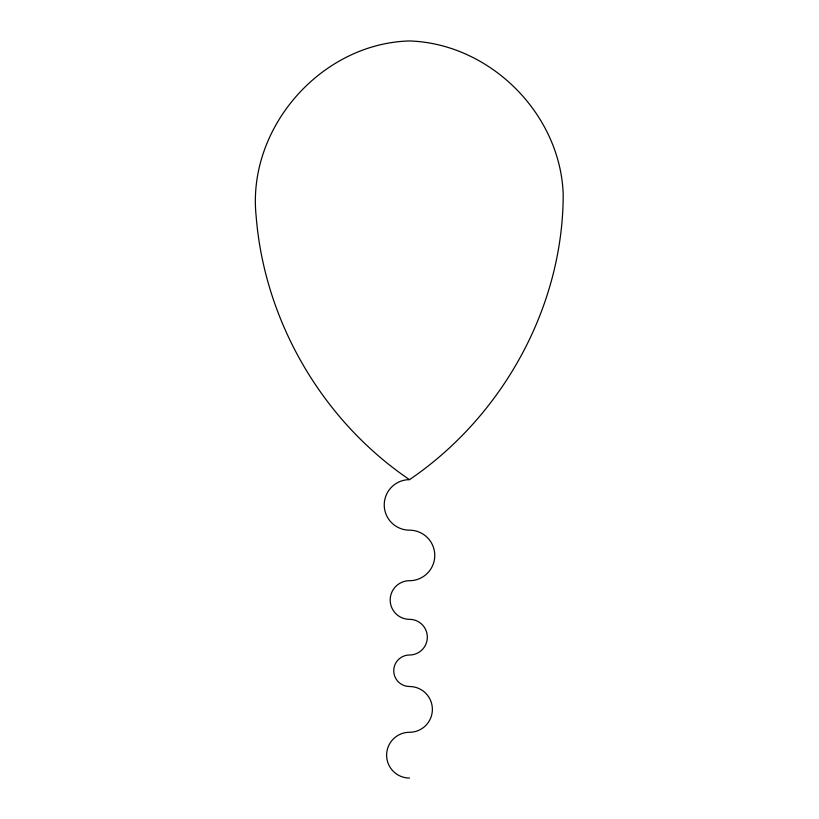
<?xml version="1.0" encoding="UTF-8"?>
<svg xmlns="http://www.w3.org/2000/svg" width="819" height="819" viewBox="0 0 819 819"><rect width="100%" height="100%" fill="white"/><g stroke="black" fill="none" stroke-linecap="round" stroke-linejoin="round"><path stroke-width="1.23" d="M409.5 479.647C502.416 416.523 563.257 307.002 563.196 194.226C560.329 113.677 490.059 43.602 409.5 40.95C321.079 43.397 247 127.846 256.112 215.827C264.312 320.956 322.195 420.505 409.5 479.647A25.266 25.266 0 0 0 384.234 504.903A25.266 25.266 0 0 0 409.5 530.169A25.266 25.266 0 0 1 434.766 555.436A25.266 25.266 0 0 1 409.5 580.702A19.318 19.318 0 0 0 390.182 600.02A19.318 19.318 0 0 0 409.5 619.338A17.834 17.834 0 0 1 427.334 637.172A17.834 17.834 0 0 1 409.5 655.005A15.756 15.756 0 0 0 393.744 670.751A15.756 15.756 0 0 0 409.5 686.506A22.881 22.881 0 0 1 432.381 709.397A22.881 22.881 0 0 1 409.5 732.278A22.881 22.881 0 0 0 386.619 755.169A22.881 22.881 0 0 0 409.5 778.05"/></g></svg>
